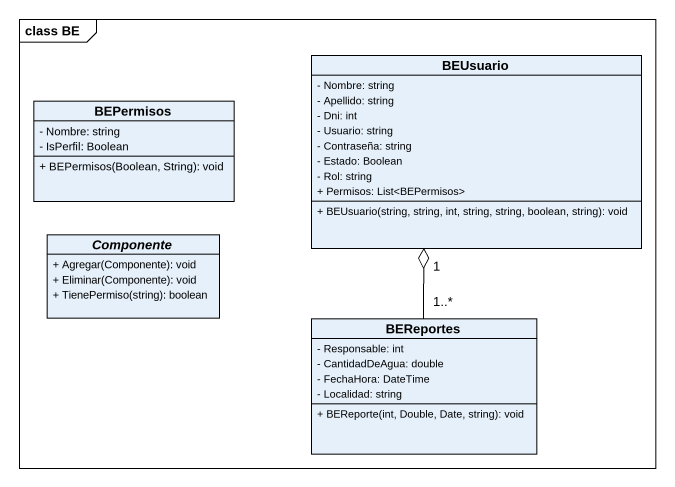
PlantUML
@startuml
mainframe class BE
hide circle
hide empty members
skinparam classAttributeIconSize 0
class BEPermisos {
  - Nombre: string
  - IsPerfil: Boolean
  + BEPermisos(Boolean, String): void
}
class BEUsuario {
  - Nombre: string
  - Apellido: string
  - Dni: int
  - Usuario: string
  - Contraseña: string
  - Estado: Boolean
  - Rol: string
  + Permisos: List<BEPermisos>
  + BEUsuario(string, string, int, string, string, boolean, string): void
}
abstract class Componente {
  + Agregar(Componente): void
  + Eliminar(Componente): void
  + TienePermiso(string): boolean
}
class BEReportes {
  - Responsable: int
  - CantidadDeAgua: double
  - FechaHora: DateTime
  - Localidad: string
  + BEReporte(int, Double, Date, string): void
}
BEReportes "1..*" -up-o "1" BEUsuario
@enduml
